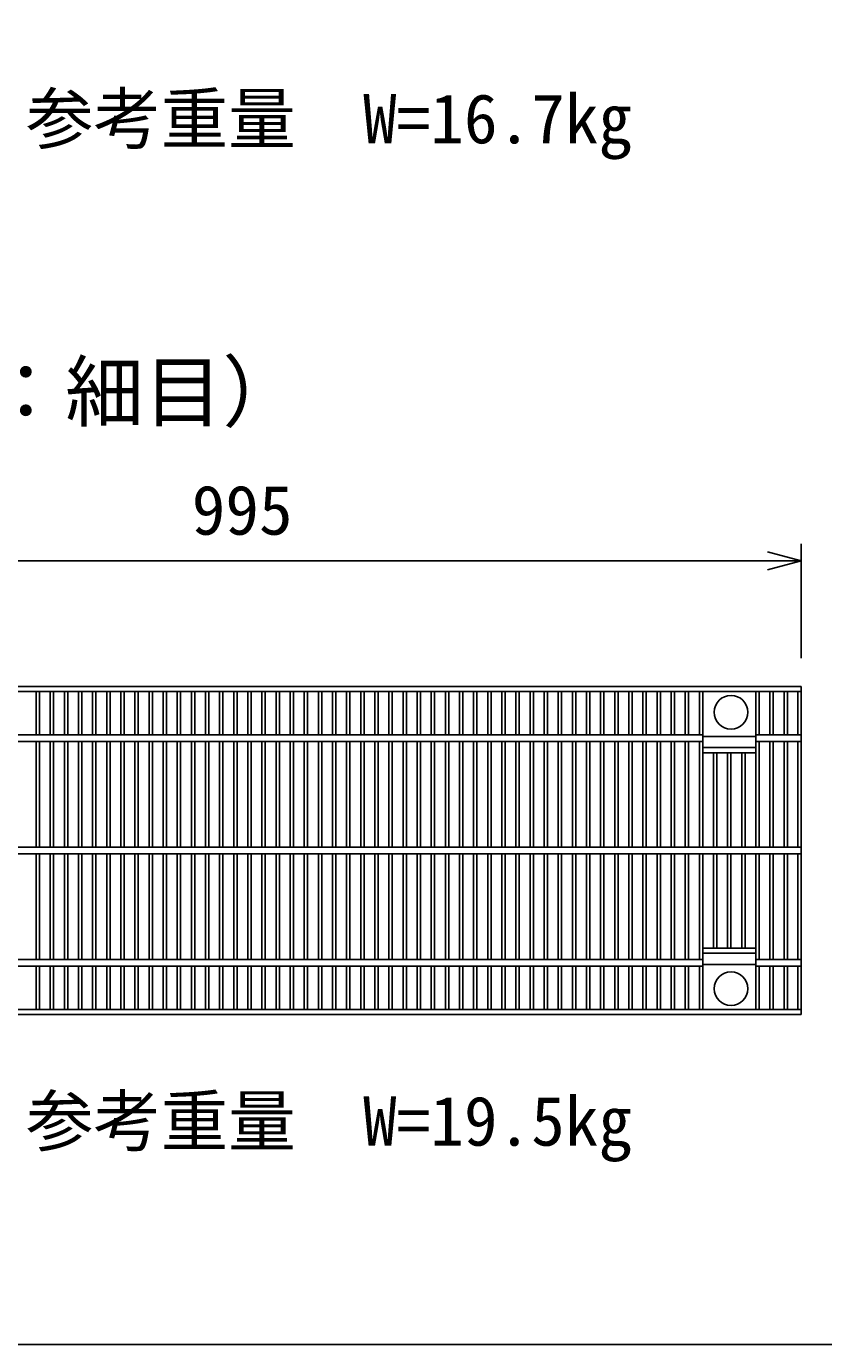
# Model space of a CAD drawing. Units: millimetres, scale not verified. Extents: x -16800 to 16800, y -5940 to 5940.
# Drawn here: x -5590 to -4880, y 1658 to 2831 of the extents above; entities that cross this region are included whole.
import ezdxf
from ezdxf.enums import TextEntityAlignment as Align

# ---------------------------------------------------------------- set-up
doc = ezdxf.new("R2010")
doc.units = ezdxf.units.MM
doc.header["$LTSCALE"] = 20
for name, color, linetype, lineweight in [('0-0_DIM', 7, 'Continuous', 25), ('0-2_HATCH', 6, 'Continuous', 25), ('0-6_TXT', 7, 'Continuous', 25)]:
    doc.layers.add(name, color=color, linetype=linetype, lineweight=lineweight)
doc.styles.add('ＭＳ ゴシック', font='')
doc.styles.get('ＭＳ ゴシック').set_extended_font_data('MS Gothic')

msp = doc.modelspace()

# ---------------------------------------------------------------- linework, layer by layer
at = {"layer": '0-0_DIM'}
for p, q in [((-4900.13, 2269.2), (-4900.13, 2370.78)), ((-4900.13, 2355.78), (-5895.13, 2355.78))]:
    msp.add_line(p, q, dxfattribs=at)
msp.add_lwpolyline([(-4930.13, 2347.74), (-4900.13, 2355.78), (-4930.13, 2363.82)], dxfattribs=at)
at = {"layer": '0-2_HATCH'}
for p, q in [((-4900.13, 2243.97), (-5895.13, 2243.97)), ((-4900.13, 1951.97), (-4900.13, 2243.97)), ((-4900.13, 2239.47), (-5895.13, 2239.47)), ((-5581.13, 2200.97), (-5581.13, 2239.47)), ((-5578.13, 2200.97), (-5578.13, 2239.47)), ((-5568.57, 2200.97), (-5568.57, 2239.47)), ((-5565.57, 2200.97), (-5565.57, 2239.47)), ((-5556.01, 2200.97), (-5556.01, 2239.47)), ((-5553.01, 2200.97), (-5553.01, 2239.47)), ((-5543.45, 2200.97), (-5543.45, 2239.47)), ((-5540.45, 2200.97), (-5540.45, 2239.47)), ((-5530.89, 2200.97), (-5530.89, 2239.47)), ((-5527.89, 2200.97), (-5527.89, 2239.47)), ((-5518.33, 2200.97), (-5518.33, 2239.47)), ((-5515.33, 2200.97), (-5515.33, 2239.47)), ((-5505.77, 2200.97), (-5505.77, 2239.47)), ((-5502.77, 2200.97), (-5502.77, 2239.47)), ((-5493.21, 2200.97), (-5493.21, 2239.47)), ((-5490.21, 2200.97), (-5490.21, 2239.47)), ((-5480.65, 2200.97), (-5480.65, 2239.47)), ((-5477.65, 2200.97), (-5477.65, 2239.47)), ((-5468.09, 2200.97), (-5468.09, 2239.47)), ((-5465.09, 2200.97), (-5465.09, 2239.47)), ((-5455.53, 2200.97), (-5455.53, 2239.47)), ((-5452.53, 2200.97), (-5452.53, 2239.47)), ((-5442.97, 2200.97), (-5442.97, 2239.47)), ((-5439.97, 2200.97), (-5439.97, 2239.47)), ((-5430.41, 2200.97), (-5430.41, 2239.47)), ((-5427.41, 2200.97), (-5427.41, 2239.47)), ((-5417.85, 2200.97), (-5417.85, 2239.47)), ((-5414.85, 2200.97), (-5414.85, 2239.47)), ((-5405.29, 2200.97), (-5405.29, 2239.47)), ((-5402.29, 2200.97), (-5402.29, 2239.47)), ((-5392.73, 2200.97), (-5392.73, 2239.47)), ((-5389.73, 2200.97), (-5389.73, 2239.47)), ((-5380.17, 2200.97), (-5380.17, 2239.47)), ((-5377.17, 2200.97), (-5377.17, 2239.47)), ((-5367.61, 2200.97), (-5367.61, 2239.47)), ((-5364.61, 2200.97), (-5364.61, 2239.47)), ((-5355.05, 2200.97), (-5355.05, 2239.47)), ((-5352.05, 2200.97), (-5352.05, 2239.47)), ((-5342.49, 2200.97), (-5342.49, 2239.47)), ((-5339.49, 2200.97), (-5339.49, 2239.47)), ((-5329.93, 2200.97), (-5329.93, 2239.47)), ((-5326.93, 2200.97), (-5326.93, 2239.47)), ((-5317.37, 2200.97), (-5317.37, 2239.47)), ((-5314.37, 2200.97), (-5314.37, 2239.47)), ((-5304.81, 2200.97), (-5304.81, 2239.47)), ((-5301.81, 2200.97), (-5301.81, 2239.47)), ((-5292.25, 2200.97), (-5292.25, 2239.47)), ((-5289.25, 2200.97), (-5289.25, 2239.47)), ((-5279.69, 2200.97), (-5279.69, 2239.47)), ((-5276.69, 2200.97), (-5276.69, 2239.47)), ((-5267.13, 2200.97), (-5267.13, 2239.47)), ((-5264.13, 2200.97), (-5264.13, 2239.47)), ((-5254.57, 2200.97), (-5254.57, 2239.47)), ((-5251.57, 2200.97), (-5251.57, 2239.47)), ((-5242.01, 2200.97), (-5242.01, 2239.47)), ((-5239.01, 2200.97), (-5239.01, 2239.47)), ((-5229.45, 2200.97), (-5229.45, 2239.47)), ((-5226.45, 2200.97), (-5226.45, 2239.47)), ((-5216.89, 2200.97), (-5216.89, 2239.47)), ((-5213.89, 2200.97), (-5213.89, 2239.47)), ((-5204.33, 2200.97), (-5204.33, 2239.47)), ((-5201.33, 2200.97), (-5201.33, 2239.47)), ((-5191.77, 2200.97), (-5191.77, 2239.47)), ((-5188.77, 2200.97), (-5188.77, 2239.47)), ((-5179.21, 2200.97), (-5179.21, 2239.47)), ((-5176.21, 2200.97), (-5176.21, 2239.47)), ((-5166.65, 2200.97), (-5166.65, 2239.47)), ((-5163.65, 2200.97), (-5163.65, 2239.47)), ((-5154.09, 2200.97), (-5154.09, 2239.47)), ((-5151.09, 2200.97), (-5151.09, 2239.47)), ((-5141.53, 2200.97), (-5141.53, 2239.47)), ((-5138.53, 2200.97), (-5138.53, 2239.47)), ((-5128.97, 2200.97), (-5128.97, 2239.47)), ((-5125.97, 2200.97), (-5125.97, 2239.47)), ((-5116.41, 2200.97), (-5116.41, 2239.47)), ((-5113.41, 2200.97), (-5113.41, 2239.47)), ((-5103.85, 2200.97), (-5103.85, 2239.47)), ((-5100.85, 2200.97), (-5100.85, 2239.47)), ((-5091.29, 2200.97), (-5091.29, 2239.47)), ((-5088.29, 2200.97), (-5088.29, 2239.47)), ((-5078.73, 2200.97), (-5078.73, 2239.47)), ((-5075.73, 2200.97), (-5075.73, 2239.47)), ((-5066.17, 2200.97), (-5066.17, 2239.47)), ((-5063.17, 2200.97), (-5063.17, 2239.47)), ((-5053.61, 2200.97), (-5053.61, 2239.47)), ((-5050.61, 2200.97), (-5050.61, 2239.47)), ((-5041.05, 2200.97), (-5041.05, 2239.47)), ((-5038.05, 2200.97), (-5038.05, 2239.47)), ((-5028.49, 2200.97), (-5028.49, 2239.47)), ((-5025.49, 2200.97), (-5025.49, 2239.47)), ((-5015.93, 2200.97), (-5015.93, 2239.47)), ((-5012.93, 2200.97), (-5012.93, 2239.47)), ((-5003.37, 2200.97), (-5003.37, 2239.47)), ((-5000.37, 2200.97), (-5000.37, 2239.47)), ((-4990.81, 2200.97), (-4990.81, 2239.47)), ((-4987.81, 2100.97), (-4987.81, 2239.47)), ((-4940.57, 2100.97), (-4940.57, 2239.47)), ((-4937.57, 2200.97), (-4937.57, 2239.47)), ((-4928.01, 2200.97), (-4928.01, 2239.47)), ((-4925.01, 2200.97), (-4925.01, 2239.47)), ((-4915.45, 2200.97), (-4915.45, 2239.47)), ((-4912.45, 2200.97), (-4912.45, 2239.47)), ((-4903.13, 2200.97), (-4903.13, 2239.47)), ((-5807.21, 2200.97), (-4987.81, 2200.97)), ((-5807.21, 2194.97), (-4987.81, 2194.97)), ((-5581.13, 2100.97), (-5581.13, 2194.97)), ((-5578.13, 2100.97), (-5578.13, 2194.97)), ((-5568.57, 2100.97), (-5568.57, 2194.97)), ((-5565.57, 2100.97), (-5565.57, 2194.97)), ((-5556.01, 2100.97), (-5556.01, 2194.97)), ((-5553.01, 2100.97), (-5553.01, 2194.97)), ((-5543.45, 2100.97), (-5543.45, 2194.97)), ((-5540.45, 2100.97), (-5540.45, 2194.97)), ((-5530.89, 2100.97), (-5530.89, 2194.97)), ((-5527.89, 2100.97), (-5527.89, 2194.97)), ((-5518.33, 2100.97), (-5518.33, 2194.97)), ((-5515.33, 2100.97), (-5515.33, 2194.97)), ((-5505.77, 2100.97), (-5505.77, 2194.97)), ((-5502.77, 2100.97), (-5502.77, 2194.97)), ((-5493.21, 2100.97), (-5493.21, 2194.97)), ((-5490.21, 2100.97), (-5490.21, 2194.97)), ((-5480.65, 2100.97), (-5480.65, 2194.97)), ((-5477.65, 2100.97), (-5477.65, 2194.97)), ((-5468.09, 2100.97), (-5468.09, 2194.97)), ((-5465.09, 2100.97), (-5465.09, 2194.97)), ((-5455.53, 2100.97), (-5455.53, 2194.97)), ((-5452.53, 2100.97), (-5452.53, 2194.97)), ((-5442.97, 2100.97), (-5442.97, 2194.97)), ((-5439.97, 2100.97), (-5439.97, 2194.97)), ((-5430.41, 2100.97), (-5430.41, 2194.97)), ((-5427.41, 2100.97), (-5427.41, 2194.97)), ((-5417.85, 2100.97), (-5417.85, 2194.97)), ((-5414.85, 2100.97), (-5414.85, 2194.97)), ((-5405.29, 2100.97), (-5405.29, 2194.97)), ((-5402.29, 2100.97), (-5402.29, 2194.97)), ((-5392.73, 2100.97), (-5392.73, 2194.97)), ((-5389.73, 2100.97), (-5389.73, 2194.97)), ((-5380.17, 2100.97), (-5380.17, 2194.97)), ((-5377.17, 2100.97), (-5377.17, 2194.97)), ((-5367.61, 2100.97), (-5367.61, 2194.97)), ((-5364.61, 2100.97), (-5364.61, 2194.97)), ((-5355.05, 2100.97), (-5355.05, 2194.97)), ((-5352.05, 2100.97), (-5352.05, 2194.97)), ((-5342.49, 2100.97), (-5342.49, 2194.97)), ((-5339.49, 2100.97), (-5339.49, 2194.97)), ((-5329.93, 2100.97), (-5329.93, 2194.97)), ((-5326.93, 2100.97), (-5326.93, 2194.97)), ((-5317.37, 2100.97), (-5317.37, 2194.97)), ((-5314.37, 2100.97), (-5314.37, 2194.97)), ((-5304.81, 2100.97), (-5304.81, 2194.97)), ((-5301.81, 2100.97), (-5301.81, 2194.97)), ((-5292.25, 2100.97), (-5292.25, 2194.97)), ((-5289.25, 2100.97), (-5289.25, 2194.97)), ((-5279.69, 2100.97), (-5279.69, 2194.97)), ((-5276.69, 2100.97), (-5276.69, 2194.97)), ((-5267.13, 2100.97), (-5267.13, 2194.97)), ((-5264.13, 2100.97), (-5264.13, 2194.97)), ((-5254.57, 2100.97), (-5254.57, 2194.97)), ((-5251.57, 2100.97), (-5251.57, 2194.97)), ((-5242.01, 2100.97), (-5242.01, 2194.97)), ((-5239.01, 2100.97), (-5239.01, 2194.97)), ((-5229.45, 2100.97), (-5229.45, 2194.97)), ((-5226.45, 2100.97), (-5226.45, 2194.97)), ((-5216.89, 2100.97), (-5216.89, 2194.97)), ((-5213.89, 2100.97), (-5213.89, 2194.97)), ((-5204.33, 2100.97), (-5204.33, 2194.97)), ((-5201.33, 2100.97), (-5201.33, 2194.97)), ((-5191.77, 2100.97), (-5191.77, 2194.97)), ((-5188.77, 2100.97), (-5188.77, 2194.97)), ((-5179.21, 2100.97), (-5179.21, 2194.97)), ((-5176.21, 2100.97), (-5176.21, 2194.97)), ((-5166.65, 2100.97), (-5166.65, 2194.97)), ((-5163.65, 2100.97), (-5163.65, 2194.97)), ((-5154.09, 2100.97), (-5154.09, 2194.97)), ((-5151.09, 2100.97), (-5151.09, 2194.97)), ((-5141.53, 2100.97), (-5141.53, 2194.97)), ((-5138.53, 2100.97), (-5138.53, 2194.97)), ((-5128.97, 2100.97), (-5128.97, 2194.97)), ((-5125.97, 2100.97), (-5125.97, 2194.97)), ((-5116.41, 2100.97), (-5116.41, 2194.97)), ((-5113.41, 2100.97), (-5113.41, 2194.97)), ((-5103.85, 2100.97), (-5103.85, 2194.97)), ((-5100.85, 2100.97), (-5100.85, 2194.97)), ((-5091.29, 2100.97), (-5091.29, 2194.97)), ((-5088.29, 2100.97), (-5088.29, 2194.97)), ((-5078.73, 2100.97), (-5078.73, 2194.97)), ((-5075.73, 2100.97), (-5075.73, 2194.97)), ((-5066.17, 2100.97), (-5066.17, 2194.97)), ((-5063.17, 2100.97), (-5063.17, 2194.97)), ((-5053.61, 2100.97), (-5053.61, 2194.97)), ((-5050.61, 2100.97), (-5050.61, 2194.97)), ((-5041.05, 2100.97), (-5041.05, 2194.97)), ((-5038.05, 2100.97), (-5038.05, 2194.97)), ((-5028.49, 2100.97), (-5028.49, 2194.97)), ((-5025.49, 2100.97), (-5025.49, 2194.97)), ((-5015.93, 2100.97), (-5015.93, 2194.97)), ((-5012.93, 2100.97), (-5012.93, 2194.97)), ((-5003.37, 2100.97), (-5003.37, 2194.97)), ((-5000.37, 2100.97), (-5000.37, 2194.97)), ((-4990.81, 2100.97), (-4990.81, 2194.97)), ((-4987.81, 2199.47), (-4940.57, 2199.47)), ((-4940.57, 2200.97), (-4900.13, 2200.97)), ((-4940.57, 2194.97), (-4900.13, 2194.97)), ((-4937.57, 2100.97), (-4937.57, 2194.97)), ((-4928.01, 2100.97), (-4928.01, 2194.97)), ((-4925.01, 2100.97), (-4925.01, 2194.97)), ((-4915.45, 2100.97), (-4915.45, 2194.97)), ((-4912.45, 2100.97), (-4912.45, 2194.97)), ((-4903.13, 2100.97), (-4903.13, 2194.97)), ((-4940.57, 2189.47), (-4987.81, 2189.47)), ((-4940.57, 2184.97), (-4987.81, 2184.97)), ((-4978.25, 2100.97), (-4978.25, 2184.97)), ((-4975.25, 2100.97), (-4975.25, 2184.97)), ((-4965.69, 2100.97), (-4965.69, 2184.97)), ((-4962.69, 2100.97), (-4962.69, 2184.97)), ((-4953.13, 2100.97), (-4953.13, 2184.97)), ((-4950.13, 2100.97), (-4950.13, 2184.97)), ((-5895.13, 2100.97), (-4900.13, 2100.97)), ((-5895.13, 2094.97), (-4900.13, 2094.97)), ((-5581.13, 2000.97), (-5581.13, 2094.97)), ((-5578.13, 2000.97), (-5578.13, 2094.97)), ((-5568.57, 2000.97), (-5568.57, 2094.97)), ((-5565.57, 2000.97), (-5565.57, 2094.97)), ((-5556.01, 2000.97), (-5556.01, 2094.97)), ((-5553.01, 2000.97), (-5553.01, 2094.97)), ((-5543.45, 2000.97), (-5543.45, 2094.97)), ((-5540.45, 2000.97), (-5540.45, 2094.97)), ((-5530.89, 2000.97), (-5530.89, 2094.97)), ((-5527.89, 2000.97), (-5527.89, 2094.97)), ((-5518.33, 2000.97), (-5518.33, 2094.97)), ((-5515.33, 2000.97), (-5515.33, 2094.97)), ((-5505.77, 2000.97), (-5505.77, 2094.97)), ((-5502.77, 2000.97), (-5502.77, 2094.97)), ((-5493.21, 2000.97), (-5493.21, 2094.97)), ((-5490.21, 2000.97), (-5490.21, 2094.97)), ((-5480.65, 2000.97), (-5480.65, 2094.97)), ((-5477.65, 2000.97), (-5477.65, 2094.97)), ((-5468.09, 2000.97), (-5468.09, 2094.97)), ((-5465.09, 2000.97), (-5465.09, 2094.97)), ((-5455.53, 2000.97), (-5455.53, 2094.97)), ((-5452.53, 2000.97), (-5452.53, 2094.97)), ((-5442.97, 2000.97), (-5442.97, 2094.97)), ((-5439.97, 2000.97), (-5439.97, 2094.97)), ((-5430.41, 2000.97), (-5430.41, 2094.97)), ((-5427.41, 2000.97), (-5427.41, 2094.97)), ((-5417.85, 2000.97), (-5417.85, 2094.97)), ((-5414.85, 2000.97), (-5414.85, 2094.97)), ((-5405.29, 2000.97), (-5405.29, 2094.97)), ((-5402.29, 2000.97), (-5402.29, 2094.97)), ((-5392.73, 2000.97), (-5392.73, 2094.97)), ((-5389.73, 2000.97), (-5389.73, 2094.97)), ((-5380.17, 2000.97), (-5380.17, 2094.97)), ((-5377.17, 2000.97), (-5377.17, 2094.97)), ((-5367.61, 2000.97), (-5367.61, 2094.97)), ((-5364.61, 2000.97), (-5364.61, 2094.97)), ((-5355.05, 2000.97), (-5355.05, 2094.97)), ((-5352.05, 2000.97), (-5352.05, 2094.97)), ((-5342.49, 2000.97), (-5342.49, 2094.97)), ((-5339.49, 2000.97), (-5339.49, 2094.97)), ((-5329.93, 2000.97), (-5329.93, 2094.97)), ((-5326.93, 2000.97), (-5326.93, 2094.97)), ((-5317.37, 2000.97), (-5317.37, 2094.97)), ((-5314.37, 2000.97), (-5314.37, 2094.97)), ((-5304.81, 2000.97), (-5304.81, 2094.97)), ((-5301.81, 2000.97), (-5301.81, 2094.97)), ((-5292.25, 2000.97), (-5292.25, 2094.97)), ((-5289.25, 2000.97), (-5289.25, 2094.97)), ((-5279.69, 2000.97), (-5279.69, 2094.97)), ((-5276.69, 2000.97), (-5276.69, 2094.97)), ((-5267.13, 2000.97), (-5267.13, 2094.97)), ((-5264.13, 2000.97), (-5264.13, 2094.97)), ((-5254.57, 2000.97), (-5254.57, 2094.97)), ((-5251.57, 2000.97), (-5251.57, 2094.97)), ((-5242.01, 2000.97), (-5242.01, 2094.97)), ((-5239.01, 2000.97), (-5239.01, 2094.97)), ((-5229.45, 2000.97), (-5229.45, 2094.97)), ((-5226.45, 2000.97), (-5226.45, 2094.97)), ((-5216.89, 2000.97), (-5216.89, 2094.97)), ((-5213.89, 2000.97), (-5213.89, 2094.97)), ((-5204.33, 2000.97), (-5204.33, 2094.97)), ((-5201.33, 2000.97), (-5201.33, 2094.97)), ((-5191.77, 2000.97), (-5191.77, 2094.97)), ((-5188.77, 2000.97), (-5188.77, 2094.97)), ((-5179.21, 2000.97), (-5179.21, 2094.97)), ((-5176.21, 2000.97), (-5176.21, 2094.97)), ((-5166.65, 2000.97), (-5166.65, 2094.97)), ((-5163.65, 2000.97), (-5163.65, 2094.97)), ((-5154.09, 2000.97), (-5154.09, 2094.97)), ((-5151.09, 2000.97), (-5151.09, 2094.97)), ((-5141.53, 2000.97), (-5141.53, 2094.97)), ((-5138.53, 2000.97), (-5138.53, 2094.97)), ((-5128.97, 2000.97), (-5128.97, 2094.97)), ((-5125.97, 2000.97), (-5125.97, 2094.97)), ((-5116.41, 2000.97), (-5116.41, 2094.97)), ((-5113.41, 2000.97), (-5113.41, 2094.97)), ((-5103.85, 2000.97), (-5103.85, 2094.97)), ((-5100.85, 2000.97), (-5100.85, 2094.97)), ((-5091.29, 2000.97), (-5091.29, 2094.97)), ((-5088.29, 2000.97), (-5088.29, 2094.97)), ((-5078.73, 2000.97), (-5078.73, 2094.97)), ((-5075.73, 2000.97), (-5075.73, 2094.97)), ((-5066.17, 2000.97), (-5066.17, 2094.97)), ((-5063.17, 2000.97), (-5063.17, 2094.97)), ((-5053.61, 2000.97), (-5053.61, 2094.97)), ((-5050.61, 2000.97), (-5050.61, 2094.97)), ((-5041.05, 2000.97), (-5041.05, 2094.97)), ((-5038.05, 2000.97), (-5038.05, 2094.97)), ((-5028.49, 2000.97), (-5028.49, 2094.97)), ((-5025.49, 2000.97), (-5025.49, 2094.97)), ((-5015.93, 2000.97), (-5015.93, 2094.97)), ((-5012.93, 2000.97), (-5012.93, 2094.97)), ((-5003.37, 2000.97), (-5003.37, 2094.97)), ((-5000.37, 2000.97), (-5000.37, 2094.97)), ((-4990.81, 2000.97), (-4990.81, 2094.97)), ((-4987.81, 1956.47), (-4987.81, 2094.97)), ((-4978.25, 2010.97), (-4978.25, 2094.97)), ((-4975.25, 2010.97), (-4975.25, 2094.97)), ((-4965.69, 2010.97), (-4965.69, 2094.97)), ((-4962.69, 2010.97), (-4962.69, 2094.97)), ((-4953.13, 2010.97), (-4953.13, 2094.97)), ((-4950.13, 2010.97), (-4950.13, 2094.97)), ((-4940.57, 1956.47), (-4940.57, 2094.97)), ((-4937.57, 2000.97), (-4937.57, 2094.97)), ((-4928.01, 2000.97), (-4928.01, 2094.97)), ((-4925.01, 2000.97), (-4925.01, 2094.97)), ((-4915.45, 2000.97), (-4915.45, 2094.97)), ((-4912.45, 2000.97), (-4912.45, 2094.97)), ((-4903.13, 2000.97), (-4903.13, 2094.97)), ((-4940.57, 2010.97), (-4987.81, 2010.97)), ((-4940.57, 2006.47), (-4987.81, 2006.47)), ((-5807.21, 2000.97), (-4987.81, 2000.97)), ((-5807.21, 1994.97), (-4987.81, 1994.97)), ((-5581.13, 1956.47), (-5581.13, 1994.97)), ((-5578.13, 1956.47), (-5578.13, 1994.97)), ((-5568.57, 1956.47), (-5568.57, 1994.97)), ((-5565.57, 1956.47), (-5565.57, 1994.97)), ((-5556.01, 1956.47), (-5556.01, 1994.97)), ((-5553.01, 1956.47), (-5553.01, 1994.97)), ((-5543.45, 1956.47), (-5543.45, 1994.97)), ((-5540.45, 1956.47), (-5540.45, 1994.97)), ((-5530.89, 1956.47), (-5530.89, 1994.97)), ((-5527.89, 1956.47), (-5527.89, 1994.97)), ((-5518.33, 1956.47), (-5518.33, 1994.97)), ((-5515.33, 1956.47), (-5515.33, 1994.97)), ((-5505.77, 1956.47), (-5505.77, 1994.97)), ((-5502.77, 1956.47), (-5502.77, 1994.97)), ((-5493.21, 1956.47), (-5493.21, 1994.97)), ((-5490.21, 1956.47), (-5490.21, 1994.97)), ((-5480.65, 1956.47), (-5480.65, 1994.97)), ((-5477.65, 1956.47), (-5477.65, 1994.97)), ((-5468.09, 1956.47), (-5468.09, 1994.97)), ((-5465.09, 1956.47), (-5465.09, 1994.97)), ((-5455.53, 1956.47), (-5455.53, 1994.97)), ((-5452.53, 1956.47), (-5452.53, 1994.97)), ((-5442.97, 1956.47), (-5442.97, 1994.97)), ((-5439.97, 1956.47), (-5439.97, 1994.97)), ((-5430.41, 1956.47), (-5430.41, 1994.97)), ((-5427.41, 1956.47), (-5427.41, 1994.97)), ((-5417.85, 1956.47), (-5417.85, 1994.97)), ((-5414.85, 1956.47), (-5414.85, 1994.97)), ((-5405.29, 1956.47), (-5405.29, 1994.97)), ((-5402.29, 1956.47), (-5402.29, 1994.97)), ((-5392.73, 1956.47), (-5392.73, 1994.97)), ((-5389.73, 1956.47), (-5389.73, 1994.97)), ((-5380.17, 1956.47), (-5380.17, 1994.97)), ((-5377.17, 1956.47), (-5377.17, 1994.97)), ((-5367.61, 1956.47), (-5367.61, 1994.97)), ((-5364.61, 1956.47), (-5364.61, 1994.97)), ((-5355.05, 1956.47), (-5355.05, 1994.97)), ((-5352.05, 1956.47), (-5352.05, 1994.97)), ((-5342.49, 1956.47), (-5342.49, 1994.97)), ((-5339.49, 1956.47), (-5339.49, 1994.97)), ((-5329.93, 1956.47), (-5329.93, 1994.97)), ((-5326.93, 1956.47), (-5326.93, 1994.97)), ((-5317.37, 1956.47), (-5317.37, 1994.97)), ((-5314.37, 1956.47), (-5314.37, 1994.97)), ((-5304.81, 1956.47), (-5304.81, 1994.97)), ((-5301.81, 1956.47), (-5301.81, 1994.97)), ((-5292.25, 1956.47), (-5292.25, 1994.97)), ((-5289.25, 1956.47), (-5289.25, 1994.97)), ((-5279.69, 1956.47), (-5279.69, 1994.97)), ((-5276.69, 1956.47), (-5276.69, 1994.97)), ((-5267.13, 1956.47), (-5267.13, 1994.97)), ((-5264.13, 1956.47), (-5264.13, 1994.97)), ((-5254.57, 1956.47), (-5254.57, 1994.97)), ((-5251.57, 1956.47), (-5251.57, 1994.97)), ((-5242.01, 1956.47), (-5242.01, 1994.97)), ((-5239.01, 1956.47), (-5239.01, 1994.97)), ((-5229.45, 1956.47), (-5229.45, 1994.97)), ((-5226.45, 1956.47), (-5226.45, 1994.97)), ((-5216.89, 1956.47), (-5216.89, 1994.97)), ((-5213.89, 1956.47), (-5213.89, 1994.97)), ((-5204.33, 1956.47), (-5204.33, 1994.97)), ((-5201.33, 1956.47), (-5201.33, 1994.97)), ((-5191.77, 1956.47), (-5191.77, 1994.97)), ((-5188.77, 1956.47), (-5188.77, 1994.97)), ((-5179.21, 1956.47), (-5179.21, 1994.97)), ((-5176.21, 1956.47), (-5176.21, 1994.97)), ((-5166.65, 1956.47), (-5166.65, 1994.97)), ((-5163.65, 1956.47), (-5163.65, 1994.97)), ((-5154.09, 1956.47), (-5154.09, 1994.97)), ((-5151.09, 1956.47), (-5151.09, 1994.97)), ((-5141.53, 1956.47), (-5141.53, 1994.97)), ((-5138.53, 1956.47), (-5138.53, 1994.97)), ((-5128.97, 1956.47), (-5128.97, 1994.97)), ((-5125.97, 1956.47), (-5125.97, 1994.97)), ((-5116.41, 1956.47), (-5116.41, 1994.97)), ((-5113.41, 1956.47), (-5113.41, 1994.97)), ((-5103.85, 1956.47), (-5103.85, 1994.97)), ((-5100.85, 1956.47), (-5100.85, 1994.97)), ((-5091.29, 1956.47), (-5091.29, 1994.97)), ((-5088.29, 1956.47), (-5088.29, 1994.97)), ((-5078.73, 1956.47), (-5078.73, 1994.97)), ((-5075.73, 1956.47), (-5075.73, 1994.97)), ((-5066.17, 1956.47), (-5066.17, 1994.97)), ((-5063.17, 1956.47), (-5063.17, 1994.97)), ((-5053.61, 1956.47), (-5053.61, 1994.97)), ((-5050.61, 1956.47), (-5050.61, 1994.97)), ((-5041.05, 1956.47), (-5041.05, 1994.97)), ((-5038.05, 1956.47), (-5038.05, 1994.97)), ((-5028.49, 1956.47), (-5028.49, 1994.97)), ((-5025.49, 1956.47), (-5025.49, 1994.97)), ((-5015.93, 1956.47), (-5015.93, 1994.97)), ((-5012.93, 1956.47), (-5012.93, 1994.97)), ((-5003.37, 1956.47), (-5003.37, 1994.97)), ((-5000.37, 1956.47), (-5000.37, 1994.97)), ((-4990.81, 1956.47), (-4990.81, 1994.97)), ((-4987.81, 1996.47), (-4940.57, 1996.47)), ((-4940.57, 2000.97), (-4900.13, 2000.97)), ((-4940.57, 1994.97), (-4900.13, 1994.97)), ((-4937.57, 1956.47), (-4937.57, 1994.97)), ((-4928.01, 1956.47), (-4928.01, 1994.97)), ((-4925.01, 1956.47), (-4925.01, 1994.97)), ((-4915.45, 1956.47), (-4915.45, 1994.97)), ((-4912.45, 1956.47), (-4912.45, 1994.97)), ((-4903.13, 1956.47), (-4903.13, 1994.97)), ((-5895.13, 1956.47), (-4900.13, 1956.47)), ((-5895.13, 1951.97), (-4900.13, 1951.97))]:
    msp.add_line(p, q, dxfattribs=at)
for centre in [(-4962.63, 2220.97), (-4962.63, 1974.97)]:
    msp.add_circle(centre, 15, dxfattribs=at)
at = {"layer": '0-6_TXT'}
msp.add_lwpolyline([(-6579.71, 1658.19), (-4079.71, 1658.19), (-4079.71, 3908.19), (-6579.71, 3908.19)], close=True, dxfattribs=at)

# ---------------------------------------------------------------- texts
at = {"layer": '0-0_DIM', "style": 'ＭＳ ゴシック'}
for s, height, p in [('参考重量\u3000W=16.7kg', 43.99, (-5590.14, 2714.04)), ('（ボルト固定式：細目）', 51.32, (-6115.35, 2465.26)), ('995', 43.99, (-5442.63, 2365.78)), ('参考重量\u3000W=19.5kg', 43.99, (-5590.14, 1822.04))]:
    msp.add_text(s, height=height, dxfattribs=at).set_placement(p, align=Align.BOTTOM_LEFT)

doc.saveas('drawing.dxf')
